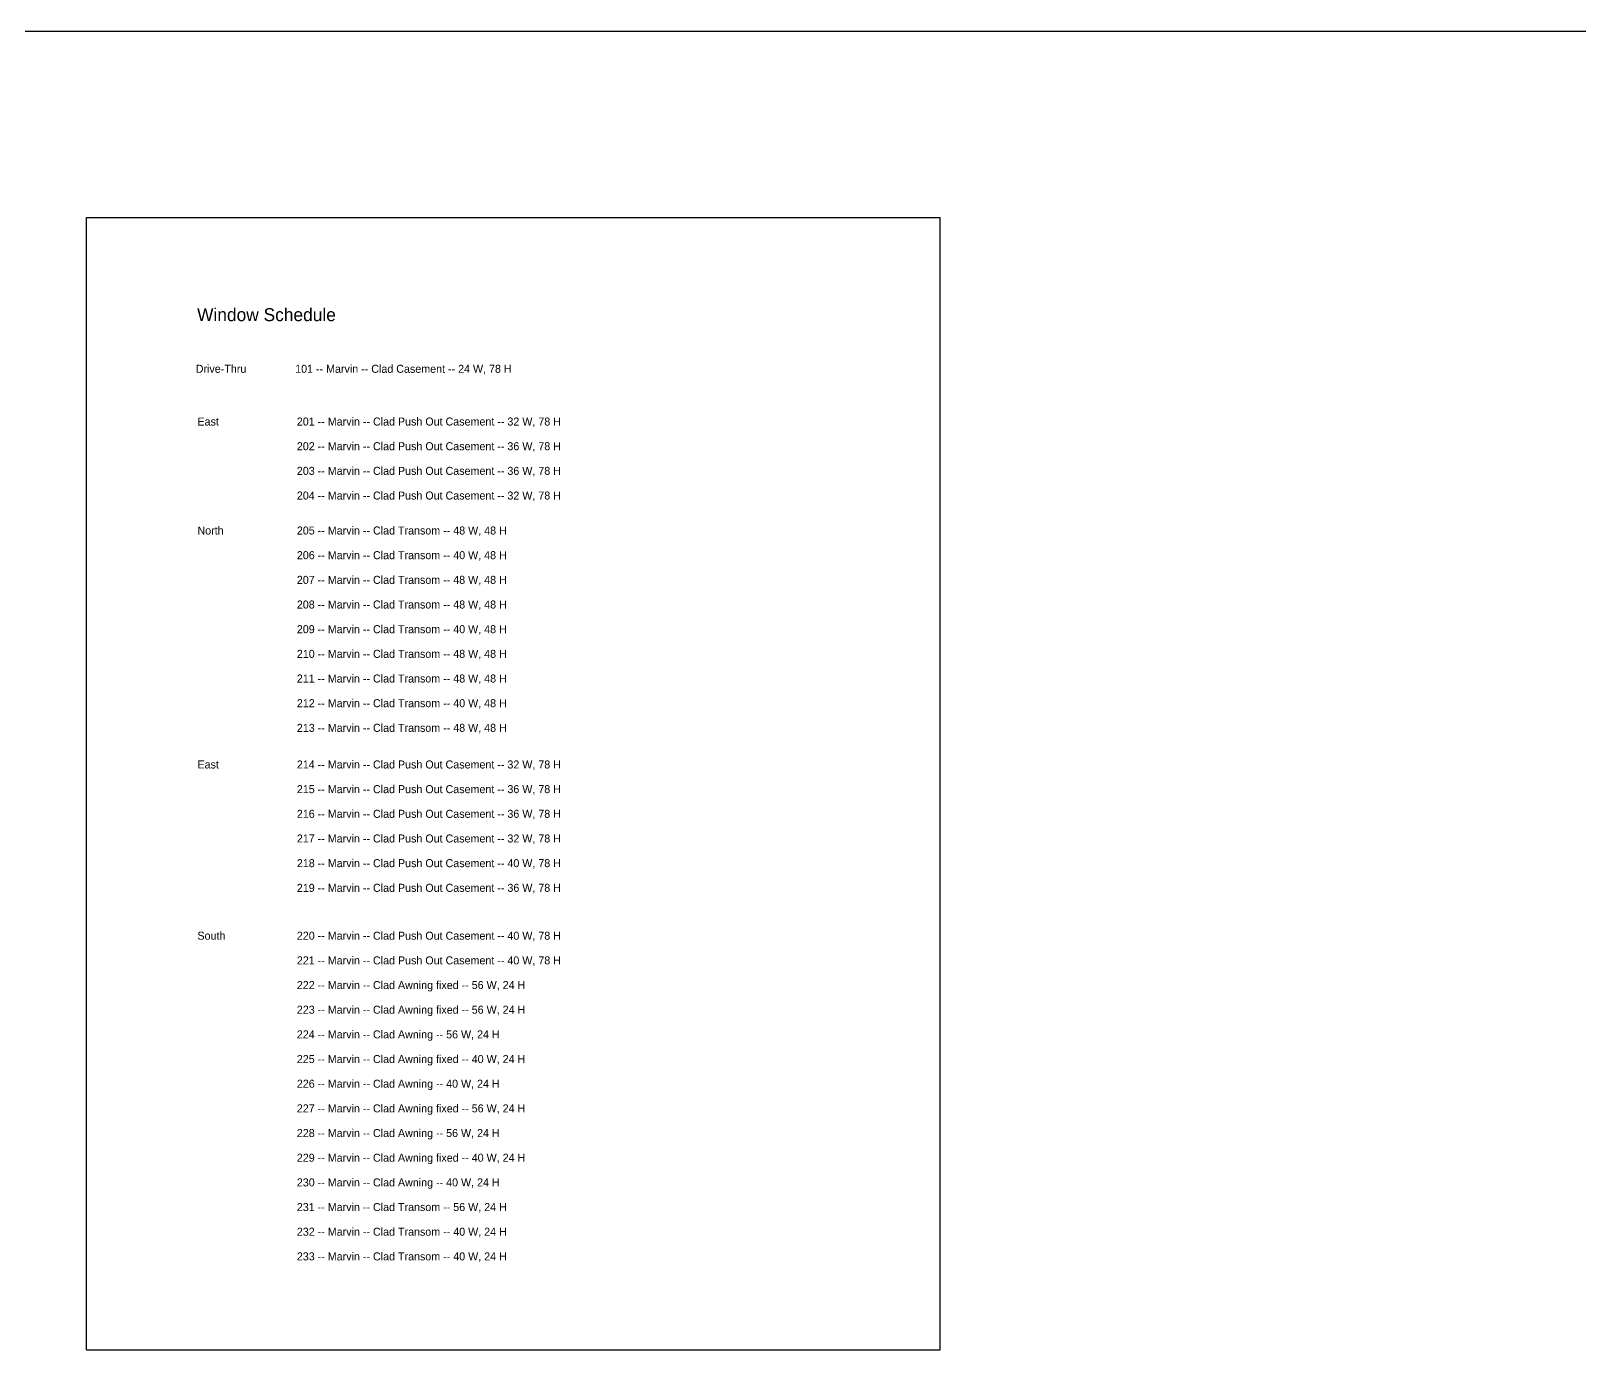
# Model space of a CAD drawing. Header units: inches. Extents: x -285 to 6358, y -2516 to 3346.
# Drawn here: x 5438 to 6358, y -1449 to -668 of the extents above; entities that cross this region are included whole.
import ezdxf

# ---------------------------------------------------------------- set-up
doc = ezdxf.new("R2010")
doc.units = ezdxf.units.IN
doc.header["$MEASUREMENT"] = 0
doc.layers.add('const', color=7, linetype='Continuous')
doc.layers.add('e1', color=7, linetype='Continuous')

msp = doc.modelspace()

# ---------------------------------------------------------------- linework, layer by layer
for p, q in [((5470.48, -1448.64), (5470.48, -778.51)), ((5470.48, -778.51), (5975.49, -778.51)), ((5975.49, -1448.64), (5975.49, -778.51)), ((5470.48, -1448.64), (5975.49, -1448.64))]:
    msp.add_line(p, q)
at = {"layer": 'e1'}
msp.add_line((1267.49, -668.26), (6357.66, -668.26), dxfattribs=at)

# ---------------------------------------------------------------- texts
at = {"layer": 'const', "attachment_point": 1}
for s, insert, char_height, width in [('Window Schedule', (5535.86, -832.23), 7.6721, 2925.3552), ('Drive-Thru', (5535.07, -865.73), 4.736, 1805.7748), ('101 -- Marvin -- Clad Casement -- 24 W, 78 H', (5593.88, -865.73), 4.7359, 1805.7748), ('East', (5536.08, -896.93), 4.736, 1805.7748), ('201 -- Marvin -- Clad Push Out Casement -- 32 W, 78 H', (5594.89, -896.93), 4.7359, 1805.7748), ('202 -- Marvin -- Clad Push Out Casement -- 36 W, 78 H', (5594.89, -911.53), 4.7359, 1805.7748), ('203 -- Marvin -- Clad Push Out Casement -- 36 W, 78 H', (5594.89, -926.12), 4.7359, 1805.7748), ('204 -- Marvin -- Clad Push Out Casement -- 32 W, 78 H', (5594.89, -940.72), 4.7359, 1805.7748), ('North', (5536.08, -961.41), 4.736, 1805.7748), ('205 -- Marvin -- Clad Transom -- 48 W, 48 H', (5594.89, -961.41), 4.7359, 1805.7748), ('206 -- Marvin -- Clad Transom -- 40 W, 48 H', (5594.89, -976.01), 4.7359, 1805.7748), ('207 -- Marvin -- Clad Transom -- 48 W, 48 H', (5594.89, -990.61), 4.7359, 1805.7748), ('208 -- Marvin -- Clad Transom -- 48 W, 48 H', (5594.89, -1005.2), 4.7359, 1805.7748), ('209 -- Marvin -- Clad Transom -- 40 W, 48 H', (5594.89, -1019.8), 4.7359, 1805.7748), ('210 -- Marvin -- Clad Transom -- 48 W, 48 H', (5594.89, -1034.4), 4.7359, 1805.7748), ('211 -- Marvin -- Clad Transom -- 48 W, 48 H', (5594.89, -1048.99), 4.7359, 1805.7748), ('212 -- Marvin -- Clad Transom -- 40 W, 48 H', (5594.89, -1063.59), 4.7359, 1805.7748), ('213 -- Marvin -- Clad Transom -- 48 W, 48 H', (5594.89, -1078.18), 4.7359, 1805.7748), ('East', (5536.08, -1099.86), 4.736, 1805.7748), ('214 -- Marvin -- Clad Push Out Casement -- 32 W, 78 H', (5594.89, -1099.86), 4.7359, 1805.7748), ('215 -- Marvin -- Clad Push Out Casement -- 36 W, 78 H', (5594.89, -1114.46), 4.7359, 1805.7748), ('216 -- Marvin -- Clad Push Out Casement -- 36 W, 78 H', (5594.89, -1129.06), 4.7359, 1805.7748), ('217 -- Marvin -- Clad Push Out Casement -- 32 W, 78 H', (5594.89, -1143.65), 4.7359, 1805.7748), ('218 -- Marvin -- Clad Push Out Casement -- 40 W, 78 H', (5594.89, -1158.25), 4.7359, 1805.7748), ('219 -- Marvin -- Clad Push Out Casement -- 36 W, 78 H', (5594.89, -1172.85), 4.7359, 1805.7748), ('South', (5536.08, -1201.18), 4.736, 1805.7748), ('220 -- Marvin -- Clad Push Out Casement -- 40 W, 78 H', (5594.89, -1201.18), 4.7359, 1805.7748), ('221 -- Marvin -- Clad Push Out Casement -- 40 W, 78 H', (5594.89, -1215.78), 4.7359, 1805.7748), ('222 -- Marvin -- Clad Awning fixed -- 56 W, 24 H', (5594.89, -1230.38), 4.7359, 1805.7748), ('223 -- Marvin -- Clad Awning fixed -- 56 W, 24 H', (5594.89, -1244.97), 4.7359, 1805.7748), ('224 -- Marvin -- Clad Awning -- 56 W, 24 H', (5594.89, -1259.57), 4.7359, 1805.7748), ('225 -- Marvin -- Clad Awning fixed -- 40 W, 24 H', (5594.89, -1274.16), 4.7359, 1805.7748), ('226 -- Marvin -- Clad Awning -- 40 W, 24 H', (5594.89, -1288.76), 4.7359, 1805.7748), ('227 -- Marvin -- Clad Awning fixed -- 56 W, 24 H', (5594.89, -1303.36), 4.7359, 1805.7748), ('228 -- Marvin -- Clad Awning -- 56 W, 24 H', (5594.89, -1317.95), 4.7359, 1805.7748), ('229 -- Marvin -- Clad Awning fixed -- 40 W, 24 H', (5594.89, -1332.55), 4.7359, 1805.7748), ('230 -- Marvin -- Clad Awning -- 40 W, 24 H', (5594.89, -1347.15), 4.7359, 1805.7748), ('231 -- Marvin -- Clad Transom -- 56 W, 24 H', (5594.89, -1361.74), 4.7359, 1805.7748), ('232 -- Marvin -- Clad Transom -- 40 W, 24 H', (5594.89, -1376.34), 4.7359, 1805.7748), ('233 -- Marvin -- Clad Transom -- 40 W, 24 H', (5594.89, -1390.94), 4.7359, 1805.7748)]:
    msp.add_mtext(s, dxfattribs=dict(at, insert=insert, char_height=char_height, width=width))

doc.saveas('drawing.dxf')
